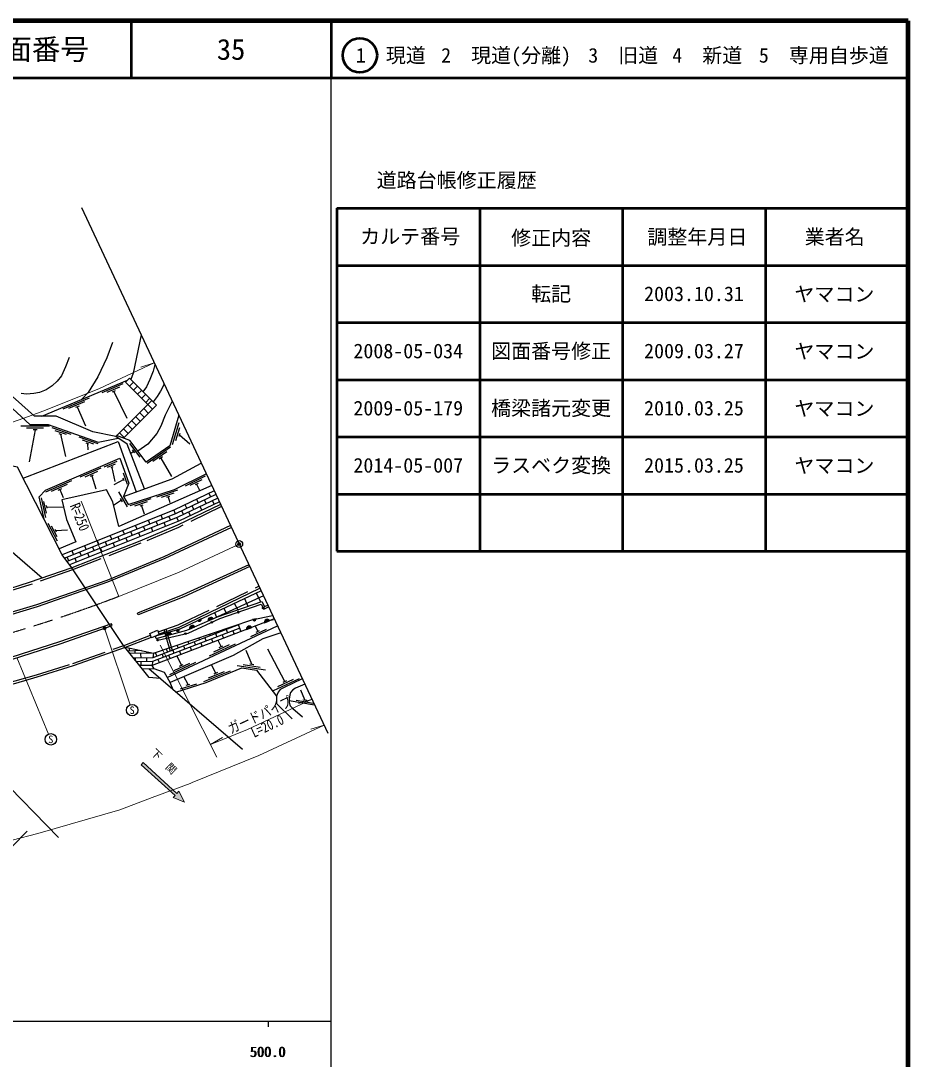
# Model space of a CAD drawing. Units: millimetres at full size, sheet at 1:1000; details may follow other scales. Extents: x 40000 to 680000, y 20000 to 380000.
# Drawn here: x 524686 to 680000, y 198357 to 380000 of the extents above; entities that cross this region are included whole.
import ezdxf
from ezdxf.enums import TextEntityAlignment as Align

# ---------------------------------------------------------------- set-up
doc = ezdxf.new("R2010")
doc.units = ezdxf.units.MM
doc.header["$LTSCALE"] = 1000
doc.header["$PDMODE"] = 32
doc.header["$PDSIZE"] = 500
doc.linetypes.add('CHAIN', pattern=[18.5, 12, -1.5, 3.5, -1.5])
doc.linetypes.add('DASHED', pattern=[7.5, 6, -1.5])
for name, color, linetype, lineweight in [('M-BGD', 7, 'Continuous', 25), ('M-BMK', 2, 'CHAIN', 13), ('M-BMK-HTXT', 7, 'Continuous', 13), ('M-BMK-OTRS', 5, 'Continuous', 25), ('M-BMK-SRVR', 3, 'Continuous', 25), ('M-STR-HTXT', 7, 'Continuous', 13), ('M-STR-STRC', 7, 'Continuous', 25), ('M-TTL', 2, 'Continuous', 140), ('M-TTL-BAND', 7, 'Continuous', 25), ('M-TTL-FRAM', 2, 'Continuous', 50), ('M-TTL-LINE', 7, 'Continuous', 50)]:
    doc.layers.add(name, color=color, linetype=linetype, lineweight=lineweight)
doc.layers.add('M-OTRS', color=6, linetype='Continuous')
doc.layers.add('M-TTL-TXT', color=7, linetype='Continuous')
doc.styles.add('ＭＳ ゴシック', font='')
doc.styles.get('ＭＳ ゴシック').set_extended_font_data('MS Gothic')

msp = doc.modelspace()

# ---------------------------------------------------------------- hatches: boundary and pattern name
at = {"layer": 'M-BGD'}
for points in [[(562629, 276504, -1), (562912, 276604, -0.41421), (562820, 276413, -0.41421)], [(567055, 277427, -1), (567193, 277160, -0.41421), (566990, 277225, -0.41421)], [(555682, 275096), (556248, 275364, -0.84072)], [(557469, 275021, -0.82183), (558377, 275417)], [(557968, 274706, -1), (558242, 274830, -0.41421), (558167, 274632, -0.41421)], [(565248, 275252), (565860, 275381, -0.84072)], [(567318, 274715, -0.82183), (568243, 275068)], [(550178, 272448, -0.82183), (551136, 272702)], [(551858, 273413), (552459, 273587, -0.84072)], [(553373, 272764, -1), (553665, 272832, -0.41421), (553553, 272652, -0.41421)], [(554220, 273607, -0.82183), (555128, 274002)], [(564209, 273527, -0.82183), (565134, 273880)], [(548502, 271634, -1), (548794, 271701, -0.41421), (548682, 271521, -0.41421)]]:
    msp.add_hatch(color=256, dxfattribs=at).paths.add_polyline_path(points)
at = {"layer": 'M-BMK-HTXT'}
msp.add_hatch(color=256, dxfattribs=at).paths.add_polyline_path([(553336, 243320), (552362, 245221), (552025, 244851), (546110, 250236), (545773, 249867), (551689, 244481), (551352, 244112)])
at = {"layer": 'M-STR-HTXT'}
msp.add_hatch(color=256, dxfattribs=at).paths.add_polyline_path([(539251, 273519, -1), (539477, 273965, -0.41421), (539587, 273629, -0.41421)])

# ---------------------------------------------------------------- linework, layer by layer
at = {"layer": 'M-BGD'}
for p, q in [((528360, 310862), (543360, 317133)), ((542578, 316481), (538888, 314938)), ((543708, 317479), (543012, 316787)), ((547754, 312041), (543012, 316787)), ((548448, 312735), (543707, 317480)), ((544415, 316771), (543718, 316080)), ((545122, 316064), (544425, 315372)), ((541956, 315896), (539742, 314970)), ((541223, 315264), (540706, 315048)), ((540965, 315156), (543255, 310466)), ((545829, 315356), (545132, 314665)), ((546535, 314649), (545839, 313958)), ((536638, 313998), (532025, 312069)), ((535831, 313335), (533064, 312178)), ((534886, 312615), (534240, 312345)), ((534563, 312480), (536034, 309172)), ((541297, 307286), (547600, 313584)), ((542681, 306973), (548448, 312735)), ((547242, 313942), (546546, 313250)), ((544783, 310769), (545630, 309920)), ((545490, 311476), (546338, 310626)), ((546198, 312183), (547045, 311333)), ((528412, 282508), (497216, 309464)), ((529693, 309068), (524693, 309068)), ((533479, 307661), (530174, 308814)), ((543368, 309356), (544215, 308506)), ((544075, 310062), (544923, 309213)), ((552330, 309671), (551188, 305838)), ((552447, 308802), (551762, 306502)), ((528693, 308768), (525693, 308768)), ((527193, 308468), (526186, 302873)), ((527543, 308468), (526843, 308468)), ((532719, 307608), (530736, 308300)), ((531860, 307590), (531398, 307751)), ((531629, 307671), (532494, 303792)), ((538237, 306001), (534932, 307154)), ((541953, 307942), (542801, 307092)), ((542661, 308649), (543508, 307799)), ((552529, 307817), (552369, 307281)), ((552449, 307549), (554304, 305999)), ((537477, 305948), (535494, 306640)), ((536618, 305930), (536155, 306091)), ((536387, 306011), (536428, 304951)), ((545597, 303664), (543778, 306050)), ((550920, 305415), (546799, 302583)), ((544449, 304675), (543963, 304304)), ((544661, 304397), (544237, 304953)), ((550266, 304601), (547793, 302902)), ((549488, 303703), (548911, 303306)), ((549199, 303504), (551063, 300301)), ((538713, 301724), (535034, 300152)), ((541527, 302926), (539228, 301944)), ((541185, 302453), (539806, 301864)), ((540774, 301952), (540452, 301814)), ((540613, 301883), (541164, 299434)), ((538095, 301134), (535888, 300191)), ((537367, 300496), (536852, 300276)), ((537109, 300386), (537843, 298120)), ((542710, 299768), (540987, 298802)), ((542791, 299536), (542629, 299999)), ((543339, 298875), (542647, 300858)), ((556951, 300333), (553452, 298610)), ((556384, 299719), (554284, 298686)), ((533587, 299534), (528989, 297570)), ((532785, 298865), (530026, 297687)), ((531845, 298138), (531202, 297863)), ((531523, 298000), (532113, 296621)), ((555712, 299054), (555222, 298813)), ((555467, 298933), (556030, 297790)), ((528249, 296541), (529001, 293123)), ((542344, 296148), (540941, 295211)), ((543357, 295002), (541848, 297595)), ((542520, 295845), (542168, 296450)), ((547464, 296356), (543758, 295142)), ((552141, 297889), (548435, 296675)), ((551493, 297361), (549270, 296632)), ((550734, 296797), (550216, 296627)), ((550475, 296712), (550791, 295748)), ((555766, 295668), (555461, 296298)), ((557156, 295549), (556851, 296179)), ((557937, 296691), (557632, 297322)), ((528692, 295922), (529144, 293871)), ((529158, 295200), (529264, 294722)), ((529211, 294961), (532189, 294896)), ((546817, 295828), (544593, 295099)), ((546058, 295264), (545539, 295094)), ((545798, 295179), (546266, 293753)), ((551739, 293779), (551474, 294427)), ((553163, 293666), (552859, 294297)), ((553764, 294724), (553459, 295354)), ((554985, 294525), (554680, 295156)), ((556375, 294407), (556070, 295037)), ((558545, 295431), (558241, 296061)), ((547285, 291990), (547020, 292638)), ((549512, 292884), (549247, 293532)), ((550891, 292684), (550626, 293331)), ((552270, 292483), (552004, 293131)), ((554373, 293463), (554068, 294093)), ((529445, 292138), (531038, 289021)), ((530031, 291651), (530986, 289781)), ((530664, 291070), (530887, 290634)), ((530776, 290852), (532865, 290944)), ((542831, 290201), (542566, 290849)), ((544209, 290000), (543944, 290648)), ((545058, 291095), (544793, 291743)), ((546437, 290895), (546171, 291542)), ((547815, 290694), (547550, 291342)), ((548664, 291789), (548399, 292437)), ((561398, 291690), (549749, 286250)), ((550043, 291588), (549777, 292236)), ((561547, 291373), (549890, 285930)), ((561547, 291373), (561398, 291690)), ((538376, 288412), (538111, 289060)), ((539755, 288211), (539490, 288859)), ((540604, 289306), (540338, 289954)), ((541982, 289106), (541717, 289753)), ((543361, 288905), (543096, 289553)), ((545588, 289800), (545323, 290447)), ((533922, 286623), (533657, 287271)), ((535301, 286422), (535036, 287070)), ((536149, 287517), (535884, 288165)), ((537528, 287317), (537263, 287964)), ((538907, 287116), (538642, 287764)), ((541134, 288011), (540869, 288658)), ((533074, 285528), (532809, 286175)), ((534453, 285327), (534187, 285975)), ((536680, 286222), (536414, 286869)), ((549749, 286250), (539731, 282114)), ((549890, 285930), (539856, 281787)), ((564602, 284859), (553075, 279559)), ((564750, 284542), (553212, 279237)), ((564750, 284542), (564602, 284859)), ((539731, 282114), (527443, 277814)), ((539856, 281787), (527550, 277481)), ((565891, 279916), (566617, 278354)), ((553075, 279559), (545115, 276407)), ((553212, 279237), (545244, 276082)), ((567154, 279417), (559103, 275733)), ((562062, 278108), (562648, 276969)), ((563826, 278941), (564426, 277589)), ((527443, 277814), (514889, 274096)), ((527550, 277481), (514981, 273758)), ((545244, 276082), (545115, 276407)), ((558595, 276471), (558949, 275666)), ((560204, 277231), (560682, 276284)), ((569049, 275376), (547658, 267202)), ((562765, 274367), (547814, 268597)), ((556248, 275364), (555682, 275096)), ((557469, 275021), (558377, 275417)), ((562744, 274421), (563229, 273152)), ((565860, 275381), (565248, 275252)), ((567318, 274715), (568243, 275068)), ((568475, 275157), (568917, 275250)), ((562997, 273759), (547743, 267930)), ((550178, 272448), (551136, 272702)), ((550331, 265120), (569617, 274165)), ((552459, 273587), (551858, 273413)), ((554220, 273607), (555128, 274002)), ((557704, 272713), (557808, 272454)), ((558741, 272814), (558977, 272223)), ((559601, 273356), (559674, 273174)), ((559911, 272580), (560153, 271977)), ((560607, 273534), (560846, 272937)), ((561498, 273998), (561540, 273894)), ((561780, 273294), (562021, 272691)), ((564209, 273527), (565134, 273880)), ((564948, 272307), (567664, 273581)), ((566179, 273216), (565756, 274118)), ((565862, 273067), (566496, 273364)), ((548385, 271970), (548262, 272366)), ((552013, 270786), (552210, 270293)), ((553143, 270653), (553372, 270081)), ((553910, 271429), (554076, 271013)), ((555009, 271373), (555240, 270795)), ((555807, 272071), (555942, 271733)), ((556174, 271152), (556416, 270549)), ((556875, 272093), (557109, 271509)), ((557723, 268919), (562250, 271042)), ((558043, 271866), (558284, 271263)), ((558501, 269615), (561217, 270889)), ((559731, 270523), (559217, 271619)), ((559414, 270375), (560048, 270672)), ((545825, 269833), (543462, 269756)), ((543642, 270293), (543656, 269762)), ((547904, 269395), (543818, 269310)), ((544655, 269795), (544667, 269327)), ((545654, 269869), (545655, 269827)), ((545666, 269348), (545687, 268528)), ((546659, 269657), (546666, 269369)), ((547904, 269395), (547814, 268597)), ((548218, 269501), (548478, 268853)), ((549411, 269213), (549635, 268653)), ((550115, 270144), (550344, 269573)), ((550569, 269010), (550811, 268407)), ((551277, 269933), (551503, 269367)), ((552791, 267268), (552037, 268875)), ((552438, 269724), (552679, 269121)), ((554306, 270438), (554548, 269835)), ((565122, 267449), (564152, 269841)), ((570926, 264448), (567912, 270074)), ((547814, 268597), (544474, 268488)), ((544687, 268495), (544694, 268212)), ((547743, 267930), (544980, 267854)), ((547658, 267202), (545486, 267220)), ((545703, 267874), (545719, 267219)), ((546686, 268560), (546703, 267902)), ((547740, 267930), (547658, 267202)), ((548701, 268296), (548942, 267693)), ((550782, 265664), (555309, 267787)), ((551560, 266360), (554276, 267634)), ((552474, 267120), (553108, 267417)), ((558835, 265912), (558070, 267337)), ((562560, 267229), (567504, 266482)), ((563594, 267377), (566560, 266929)), ((564776, 267501), (565468, 267397)), ((548032, 266645), (545991, 266587)), ((563487, 252506), (547109, 266619)), ((553959, 263879), (553246, 265282)), ((556746, 264413), (561377, 266300)), ((557559, 265069), (560337, 266201)), ((558511, 265780), (559159, 266044)), ((552618, 263143), (555480, 264043)), ((553625, 263774), (554293, 263984)), ((568927, 262831), (573441, 264982)), ((569701, 263532), (572409, 264823)), ((570610, 264297), (571242, 264599)), ((574413, 261193), (573675, 262906)), ((531313, 237141), (508679, 260294)), ((576115, 260310), (571644, 261034)), ((572885, 261137), (575846, 260657)), ((574068, 261249), (574759, 261137)), ((523187, 235563), (525795, 238249))]:
    msp.add_line(p, q, dxfattribs=at)
at = {"layer": 'M-BGD', "linetype": 'DASHED'}
for p, q in [((549720, 273456), (550828, 269760)), ((550052, 273569), (551156, 269886))]:
    msp.add_line(p, q, dxfattribs=at)
at = {"layer": 'M-BGD'}
for points in [[(540740, 323704), (539742, 321068), (538163, 317748), (536509, 315000), (535384, 313799)], [(545757, 325042), (544352, 318354), (543954, 317233)], [(533149, 321119), (532523, 319487), (531801, 317906), (531062, 316939), (530208, 316156), (529126, 315470), (527938, 315004), (526950, 314791), (525718, 314668), (524777, 314782)], [(548173, 319889), (547861, 318711), (547300, 317244), (546669, 315957), (546077, 315107)], [(546355, 298144), (543336, 305919), (541297, 307286), (537311, 308102), (530873, 310862), (527106, 310862), (520937, 316258)], [(549791, 316439), (549166, 315195), (548578, 314280), (547853, 313330)], [(519479, 315558), (526287, 309368), (529498, 309368), (538248, 306315), (541746, 306985)], [(551175, 313487), (549951, 311016), (549198, 309107), (548477, 307800), (546917, 305918), (545188, 304696)], [(552347, 310989), (550763, 305670), (546617, 302822)], [(542692, 270721), (533616, 284325), (531946, 286584), (524104, 301930), (523529, 302036), (522822, 302210), (521928, 302525), (520962, 302945), (519933, 303492), (519048, 304207), (517688, 305425), (513707, 308836)], [(546617, 302822), (543758, 306571), (541446, 307435)], [(525086, 300008), (541709, 306424), (544907, 297618)], [(528762, 292815), (527902, 296720), (529015, 297908), (542051, 303476), (543578, 299102), (542658, 296801), (551184, 299898), (556275, 302613)], [(542658, 296801), (543491, 295369), (551573, 298019), (557143, 300762)], [(558109, 298703), (541827, 291553), (540782, 295871), (539677, 297959), (531893, 296213), (532669, 292755), (534345, 288883), (531418, 287617)], [(558553, 297756), (551600, 294477), (531946, 286584)], [(558850, 297122), (551880, 293835), (532376, 286002)], [(559148, 296489), (552160, 293193), (532806, 285420)], [(559651, 295415), (552104, 291758), (545531, 288977), (533616, 284325), (526157, 281721), (521058, 280124), (510113, 277015), (504026, 275603), (494462, 273679), (487689, 272566), (477561, 271352), (471729, 270723), (464788, 270198)], [(559445, 295855), (552440, 292551), (533236, 284838)], [(566733, 280314), (552530, 273608), (548262, 272366)], [(548894, 272750), (552405, 273953), (566529, 280749)], [(548385, 271970), (553728, 273393), (559103, 275733), (566848, 278434), (567347, 277566), (567914, 277797)], [(548648, 271668), (554001, 272910), (559552, 275423), (566778, 277962), (567231, 277086), (568064, 277477)], [(523042, 268290), (531581, 271018), (540656, 274195), (540541, 274525), (531470, 271350), (522945, 268626)], [(543040, 270420), (547904, 269395), (565117, 275224), (568759, 275994)], [(570196, 272931), (567031, 271877), (561886, 268962), (550829, 264252)], [(502700, 259079), (508679, 260294), (512743, 261258), (523816, 264133), (527584, 265225), (533926, 267202), (543040, 270420), (547548, 272177)], [(549060, 264938), (547173, 265106), (542692, 270721)], [(551351, 262963), (550829, 264252), (549833, 265989), (548032, 266645), (547658, 267202)], [(551805, 262572), (557155, 264256), (563397, 266800), (565937, 266416), (569469, 261844)], [(573963, 264899), (570787, 263385), (570099, 263014), (569710, 262577), (569539, 262133), (569469, 261844), (569437, 261321), (569437, 260557), (572209, 257912)], [(574407, 263952), (572747, 263274), (572300, 262953), (571909, 262486), (571756, 262096), (571644, 261328), (571644, 260740), (571846, 260182), (572272, 259715), (573967, 258273)]]:
    msp.add_lwpolyline(points, dxfattribs=at)
at = {"layer": 'M-BGD', "linetype": 'DASHED'}
for points in [[(559821, 295053), (552269, 291394), (545681, 288607), (533754, 283950), (526283, 281341), (521172, 279741), (510213, 276628), (504111, 275212), (494534, 273285), (487745, 272169), (477606, 270954), (471766, 270325), (464792, 269797)], [(548738, 273119), (552253, 274323), (566360, 281111)], [(502600, 259467), (508593, 260685), (512646, 261646), (523710, 264518), (527469, 265608), (533800, 267581), (542901, 270795), (547393, 272545)]]:
    msp.add_lwpolyline(points, dxfattribs=at)
at = {"layer": 'M-BGD'}
msp.add_lwpolyline([(547275, 272825), (548622, 273394), (548935, 272651), (547588, 272082)], close=True, dxfattribs=at)
for centre in [(562771, 276554), (567124, 277294), (558105, 274768), (553519, 272798), (548648, 271668)]:
    msp.add_circle(centre, 150, dxfattribs=at)
for centre, radius, start, end in [((555942, 275279), 318, 215.16329, 15.38103), ((557962, 275129), 505, 34.69959, 192.35778), ((565542, 275370), 318, 201.82469, 2.04242), ((567815, 274800), 505, 32.08448, 189.74267), ((550682, 272480), 505, 26.08149, 183.73968), ((552143, 273552), 318, 206.11288, 6.33062), ((554713, 273715), 505, 34.69959, 192.35778), ((564707, 273612), 505, 32.08448, 189.74267)]:
    msp.add_arc(centre, radius, start, end, dxfattribs=at)
at = {"layer": 'M-BMK'}
msp.add_lwpolyline([(541823, 279301), (552398, 283581), (562910, 288466)], dxfattribs=at)
msp.add_arc((452317, 512729), 250000, 254.58746, 290.97887, dxfattribs=at)
at = {"layer": 'M-BMK-HTXT'}
msp.add_lwpolyline([(552025, 244851), (552362, 245221), (553336, 243320), (551352, 244112), (551689, 244481), (545773, 249867), (546110, 250236)], close=True, dxfattribs=at)
at = {"layer": 'M-BMK-OTRS'}
msp.add_line((535310, 347317), (578427, 255381), dxfattribs=at)
at = {"layer": 'M-BMK-SRVR'}
msp.add_circle((562910, 288466), 600, dxfattribs=at)
at = {"layer": 'M-OTRS'}
msp.add_point((562910, 288466), dxfattribs=at)
at = {"layer": 'M-STR-HTXT'}
for p, q in [((538449, 315693), (548049, 320154)), ((548049, 320154), (545700, 319439)), ((535241, 295952), (541823, 279301)), ((539364, 273742), (543859, 260357)), ((549059, 270773), (559010, 251196)), ((524017, 268601), (529566, 255232)), ((575665, 261312), (573316, 260597)), ((577772, 256777), (575423, 256063)), ((557873, 253432), (559998, 254661))]:
    msp.add_line(p, q, dxfattribs=at)
for points in [[(463663, 298028), (465262, 298119), (467323, 298253), (470601, 298507), (472670, 298694), (475003, 298929), (478025, 299271), (481018, 299653), (484135, 300096), (487081, 300558), (491331, 301298), (493862, 301781), (497915, 302619), (503326, 303867), (508116, 305096), (512668, 306373), (516932, 307668), (522237, 309415), (526062, 310771), (529002, 311869), (538449, 315693)], [(557873, 253432), (564354, 256056), (575665, 261312)], [(523195, 236683), (527668, 237870), (542014, 241991), (547658, 244149), (554333, 246613), (554666, 246740), (566347, 251468), (577772, 256777)]]:
    msp.add_lwpolyline(points, dxfattribs=at)
msp.add_circle((539364, 273742), 250, dxfattribs=at)
at = {"layer": 'M-STR-STRC'}
for centre in [(544177, 259409), (529950, 254308)]:
    msp.add_circle(centre, 1000, dxfattribs=at)
at = {"layer": 'M-TTL'}
for p, q in [((680000, 380000), (40000, 380000)), ((680000, 20000), (680000, 380000))]:
    msp.add_line(p, q, dxfattribs=at)
at = {"layer": 'M-TTL-BAND'}
for p, q in [((579000, 20000), (579000, 370000)), ((40000, 205000), (579000, 205000)), ((568000, 205000), (568000, 204000))]:
    msp.add_line(p, q, dxfattribs=at)
at = {"layer": 'M-TTL-FRAM'}
for p, q in [((580000, 347197), (580000, 287197)), ((580000, 347197), (680000, 347197)), ((580000, 287197), (680000, 287197))]:
    msp.add_line(p, q, dxfattribs=at)
at = {"layer": 'M-TTL-LINE'}
for p, q in [((543997, 380000), (543997, 370000)), ((579000, 380000), (579000, 370000)), ((40000, 370000), (680000, 370000)), ((605000, 347197), (605000, 287197)), ((630000, 347197), (630000, 287197)), ((655000, 347197), (655000, 287197)), ((580000, 337197), (680000, 337197)), ((580000, 327197), (680000, 327197)), ((580000, 317197), (680000, 317197)), ((580000, 307197), (680000, 307197)), ((580000, 297197), (680000, 297197))]:
    msp.add_line(p, q, dxfattribs=at)
msp.add_circle((584031, 373958), 3000, dxfattribs=at)

# ---------------------------------------------------------------- texts
at = {"layer": 'M-BMK-HTXT', "style": 'ＭＳ ゴシック'}
msp.add_text('下\u3000関', height=1320, rotation=316.051, dxfattribs=at).set_placement((548991, 249675), align=Align.BOTTOM_CENTER)
at = {"layer": 'M-STR-HTXT', "style": 'ＭＳ ゴシック', "width": 0.8}
msp.add_text('R=250', height=1833, rotation=291.57, dxfattribs=at).set_placement((534950, 295870), align=Align.TOP_LEFT)
msp.add_text('ガードパイプ', height=1833, rotation=24.923, dxfattribs=at).set_placement((567146, 257265), align=Align.BOTTOM_CENTER)
msp.add_text('L=20.0', height=1833, rotation=24.923, dxfattribs=at).set_placement((567450, 257494), align=Align.TOP_CENTER)
at = {"layer": 'M-STR-STRC', "style": 'ＭＳ ゴシック'}
for p in [(544177, 259409), (529950, 254308)]:
    msp.add_text('S', height=1320, dxfattribs=at).set_placement(p, align=Align.MIDDLE_CENTER)
at = {"layer": 'M-TTL-BAND', "style": 'ＭＳ ゴシック'}
for p in [(567844, 198195), (568000, 198195)]:
    msp.add_text('500.0', height=1833, dxfattribs=at).set_placement(p, align=Align.BOTTOM_CENTER)
at = {"layer": 'M-TTL-TXT', "style": 'ＭＳ ゴシック'}
for s, height, p in [('図面番号', 3666, (526622, 375000)), ('35', 3666, (561497, 375000)), ('1\u3000現道', 2566, (589448, 373958)), ('2\u3000現道(分離)', 2566, (609619, 373958)), ('3\u3000旧道', 2566, (630121, 373958)), ('4\u3000新道', 2566, (644824, 373958)), ('5\u3000専用自歩道', 2566, (665228, 373958)), ('道路台帳修正履歴', 2566, (600968, 352113)), ('カルテ番号', 2566, (592839, 342277)), ('修正内容', 2566, (617509, 342023)), ('調整年月日', 2566, (643089, 342197)), ('業者名', 2566, (667134, 342197)), ('転記', 2566, (617500, 332245)), ('2003.10.31', 2566, (642500, 332245)), ('ヤマコン', 2566, (667077, 332189)), ('2008-05-034', 2566, (592500, 322245)), ('図面番号修正', 2566, (617500, 322245)), ('2009.03.27', 2566, (642500, 322245)), ('ヤマコン', 2566, (667077, 322189)), ('2009-05-179', 2566, (592500, 312245)), ('橋梁諸元変更', 2566, (617500, 312245)), ('2010.03.25', 2566, (642500, 312245)), ('ヤマコン', 2566, (667077, 312189)), ('2014-05-007', 2566, (592500, 302245)), ('ラスベク変換', 2566, (617500, 302245)), ('2015.03.25', 2566, (642500, 302245)), ('ヤマコン', 2566, (667077, 302189))]:
    msp.add_text(s, height=height, dxfattribs=at).set_placement(p, align=Align.MIDDLE_CENTER)

doc.saveas('drawing.dxf')
